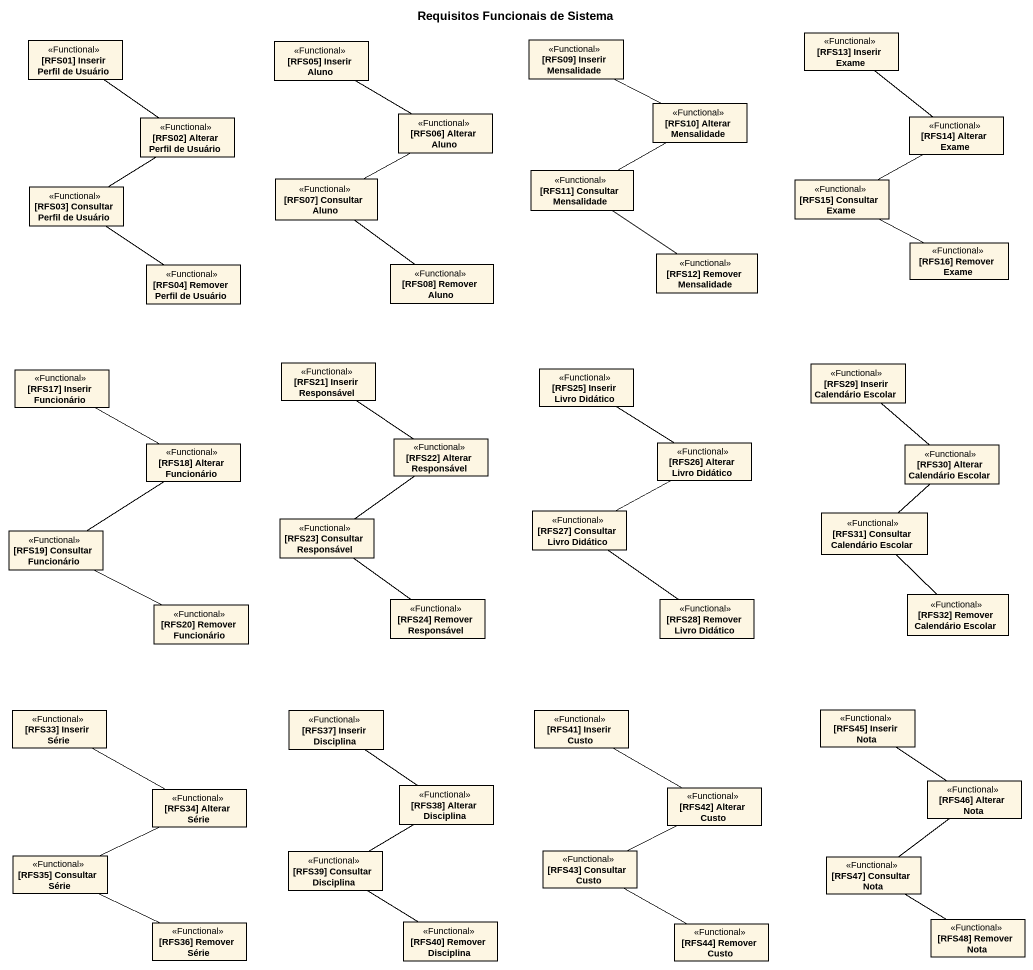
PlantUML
@startuml
title Requisitos Funcionais de Sistema
hide circle
hide empty members
class "[RFS13] Inserir Exame" as RFS13_Inserir_Exame <<Functional>>
class "[RFS01] Inserir Perfil de Usuário" as RFS01_Inserir_Perfil_de <<Functional>>
class "[RFS05] Inserir Aluno" as RFS05_Inserir_Aluno <<Functional>>
class "[RFS09] Inserir Mensalidade" as RFS09_Inserir_Mensalidade <<Functional>>
class "[RFS10] Alterar Mensalidade" as RFS10_Alterar_Mensalidade <<Functional>>
class "[RFS02] Alterar Perfil de Usuário" as RFS02_Alterar_Perfil_de <<Functional>>
class "[RFS06] Alterar Aluno" as RFS06_Alterar_Aluno <<Functional>>
class "[RFS14] Alterar Exame" as RFS14_Alterar_Exame <<Functional>>
class "[RFS03] Consultar Perfil de Usuário" as RFS03_Consultar_Perfil_de <<Functional>>
class "[RFS07] Consultar Aluno" as RFS07_Consultar_Aluno <<Functional>>
class "[RFS11] Consultar Mensalidade" as RFS11_Consultar_Mensalidade <<Functional>>
class "[RFS15] Consultar Exame" as RFS15_Consultar_Exame <<Functional>>
class "[RFS04] Remover Perfil de Usuário" as RFS04_Remover_Perfil_de <<Functional>>
class "[RFS08] Remover Aluno" as RFS08_Remover_Aluno <<Functional>>
class "[RFS12] Remover Mensalidade" as RFS12_Remover_Mensalidade <<Functional>>
class "[RFS16] Remover Exame" as RFS16_Remover_Exame <<Functional>>
class "[RFS17] Inserir Funcionário" as RFS17_Inserir_Funcionário <<Functional>>
class "[RFS21] Inserir Responsável" as RFS21_Inserir_Responsável <<Functional>>
class "[RFS25] Inserir Livro Didático" as RFS25_Inserir_Livro_Didático <<Functional>>
class "[RFS29] Inserir Calendário Escolar" as RFS29_Inserir_Calendário <<Functional>>
class "[RFS18] Alterar Funcionário" as RFS18_Alterar_Funcionário <<Functional>>
class "[RFS22] Alterar Responsável" as RFS22_Alterar_Responsável <<Functional>>
class "[RFS26] Alterar Livro Didático" as RFS26_Alterar_Livro_Didático <<Functional>>
class "[RFS30] Alterar Calendário Escolar" as RFS30_Alterar_Calendário <<Functional>>
class "[RFS19] Consultar Funcionário" as RFS19_Consultar_Funcionário <<Functional>>
class "[RFS23] Consultar Responsável" as RFS23_Consultar_Responsável <<Functional>>
class "[RFS27] Consultar Livro Didático" as RFS27_Consultar_Livro <<Functional>>
class "[RFS31] Consultar Calendário Escolar" as RFS31_Consultar_Calendário <<Functional>>
class "[RFS20] Remover Funcionário" as RFS20_Remover_Funcionário <<Functional>>
class "[RFS24] Remover Responsável" as RFS24_Remover_Responsável <<Functional>>
class "[RFS28] Remover Livro Didático" as RFS28_Remover_Livro_Didático <<Functional>>
class "[RFS32] Remover Calendário Escolar" as RFS32_Remover_Calendário <<Functional>>
class "[RFS33] Inserir Série" as RFS33_Inserir_Série <<Functional>>
class "[RFS37] Inserir Disciplina" as RFS37_Inserir_Disciplina <<Functional>>
class "[RFS41] Inserir Custo" as RFS41_Inserir_Custo <<Functional>>
class "[RFS45] Inserir Nota" as RFS45_Inserir_Nota <<Functional>>
class "[RFS34] Alterar Série" as RFS34_Alterar_Série <<Functional>>
class "[RFS38] Alterar Disciplina" as RFS38_Alterar_Disciplina <<Functional>>
class "[RFS42] Alterar Custo" as RFS42_Alterar_Custo <<Functional>>
class "[RFS46] Alterar Nota" as RFS46_Alterar_Nota <<Functional>>
class "[RFS35] Consultar Série" as RFS35_Consultar_Série <<Functional>>
class "[RFS39] Consultar Disciplina" as RFS39_Consultar_Disciplina <<Functional>>
class "[RFS43] Consultar Custo" as RFS43_Consultar_Custo <<Functional>>
class "[RFS47] Consultar Nota" as RFS47_Consultar_Nota <<Functional>>
class "[RFS36] Remover Série" as RFS36_Remover_Série <<Functional>>
class "[RFS40] Remover Disciplina" as RFS40_Remover_Disciplina <<Functional>>
class "[RFS44] Remover Custo" as RFS44_Remover_Custo <<Functional>>
class "[RFS48] Remover Nota" as RFS48_Remover_Nota <<Functional>>
RFS13_Inserir_Exame -- RFS14_Alterar_Exame
RFS01_Inserir_Perfil_de -- RFS02_Alterar_Perfil_de
RFS05_Inserir_Aluno -right- RFS06_Alterar_Aluno
RFS09_Inserir_Mensalidade -right- RFS10_Alterar_Mensalidade
RFS03_Consultar_Perfil_de -up- RFS02_Alterar_Perfil_de
RFS03_Consultar_Perfil_de -- RFS04_Remover_Perfil_de
RFS07_Consultar_Aluno -right- RFS06_Alterar_Aluno
RFS07_Consultar_Aluno -- RFS08_Remover_Aluno
RFS11_Consultar_Mensalidade -right- RFS10_Alterar_Mensalidade
RFS11_Consultar_Mensalidade -- RFS12_Remover_Mensalidade
RFS15_Consultar_Exame -right- RFS14_Alterar_Exame
RFS15_Consultar_Exame -right- RFS16_Remover_Exame
RFS17_Inserir_Funcionário -right- RFS18_Alterar_Funcionário
RFS21_Inserir_Responsável -- RFS22_Alterar_Responsável
RFS25_Inserir_Livro_Didático -- RFS26_Alterar_Livro_Didático
RFS29_Inserir_Calendário -- RFS30_Alterar_Calendário
RFS19_Consultar_Funcionário -up- RFS18_Alterar_Funcionário
RFS19_Consultar_Funcionário -right- RFS20_Remover_Funcionário
RFS23_Consultar_Responsável -up- RFS22_Alterar_Responsável
RFS23_Consultar_Responsável -- RFS24_Remover_Responsável
RFS27_Consultar_Livro -right- RFS26_Alterar_Livro_Didático
RFS27_Consultar_Livro -- RFS28_Remover_Livro_Didático
RFS31_Consultar_Calendário -up- RFS30_Alterar_Calendário
RFS31_Consultar_Calendário -- RFS32_Remover_Calendário
RFS33_Inserir_Série -right- RFS34_Alterar_Série
RFS37_Inserir_Disciplina -- RFS38_Alterar_Disciplina
RFS41_Inserir_Custo -right- RFS42_Alterar_Custo
RFS34_Alterar_Série -left- RFS35_Consultar_Série
RFS42_Alterar_Custo -left- RFS43_Consultar_Custo
RFS46_Alterar_Nota -up- RFS45_Inserir_Nota
RFS46_Alterar_Nota -- RFS47_Consultar_Nota
RFS35_Consultar_Série -right- RFS36_Remover_Série
RFS39_Consultar_Disciplina -right- RFS38_Alterar_Disciplina
RFS39_Consultar_Disciplina -- RFS40_Remover_Disciplina
RFS43_Consultar_Custo -right- RFS44_Remover_Custo
RFS47_Consultar_Nota -- RFS48_Remover_Nota
@enduml
